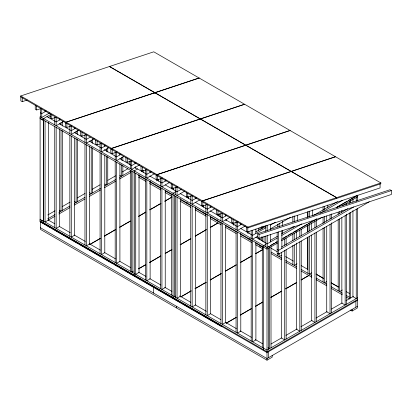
<?xml version="1.0" encoding="UTF-8"?>
<svg xmlns="http://www.w3.org/2000/svg" width="412" height="412" viewBox="0 0 412 412"><rect width="100%" height="100%" fill="white"/><g stroke="black" fill="none" stroke-linecap="round" stroke-linejoin="round"><path stroke-width="0.62" d="M20.739 95.965L66.075 122.137L154.757 92.7L109.422 66.528L20.739 95.965L20.6 96.81L247.73 227.944L380.755 183.793L380.894 182.943L335.564 156.776L291.336 171.454L336.671 197.626L380.894 182.943M65.93 122.982L66.075 122.137M66.049 123.054L66.193 122.204L154.871 92.772L200.206 118.944L111.523 148.377L66.193 122.204M111.379 149.226L111.523 148.377M111.498 149.293L111.642 148.444L200.325 119.011L245.655 145.184L156.972 174.616L111.642 148.444M154.732 93.514L154.871 92.664L199.094 77.986L153.764 51.814L109.54 66.492L154.871 92.664M156.833 175.466L156.972 174.616M156.951 175.533L157.09 174.683L245.773 145.251L291.104 171.423L202.421 200.855L157.09 174.683M202.282 201.705L202.421 200.855M202.4 201.772L202.539 200.927L291.222 171.49L336.553 197.662L336.413 198.512M336.553 197.662L247.87 227.094L247.73 231.848L380.065 187.923L380.065 184.02M336.527 198.471L336.671 197.626M46.211 111.06L41.756 113.63L40.34 112.811M40.34 108.361L40.34 116.627L41.756 117.446L49.543 112.95M43.291 118.744L43.291 120.376L39.985 118.471L39.985 116.833L43.291 118.744L50.521 114.567M48.297 117.487L50.521 116.205M60.61 119.377L56.161 121.947L46.953 116.627M63.948 121.267L56.161 125.763L56.161 117.497M75.72 128.101L71.271 130.671L59.189 123.693M79.058 129.991L71.271 134.487L71.271 125.583M90.274 137.145L86.381 139.395L74.206 132.365M94.168 138.715L86.381 143.211L86.381 134.307M105.941 145.549L101.491 148.119L89.224 141.033M108.722 147.759L101.491 151.935L101.491 143.031M121.051 154.273L116.601 156.843L104.241 149.705M123.832 156.483L116.601 160.659L116.601 151.755M136.166 162.998L131.711 165.567L119.815 158.697M47.771 214.982L55.007 210.81M62.238 206.633L70.025 202.138M77.255 197.961L85.042 193.465M92.273 189.293L100.059 184.797M107.846 180.302L115.633 175.806M122.307 171.953L127.869 168.74M139.498 164.888L131.711 169.383L131.711 161.113M47.741 218.818L54.971 214.642M58.864 212.396L69.989 205.974M74.438 203.404L85.006 197.302M89.461 194.732L100.585 188.31M104.478 186.064L115.602 179.637M119.495 177.392L130.619 170.97M54.971 216.279L45.062 222.001L45.062 120.989M58.864 214.029L69.989 207.607M74.438 205.037L85.006 198.939M89.461 196.37L100.585 189.947M104.478 187.697L115.602 181.275M119.495 179.029L130.619 172.607M137.613 168.972L134.312 170.882L134.312 275.159M151.276 171.722L146.821 174.291L134.832 167.365M154.608 173.612L146.821 178.108L146.821 169.837M166.386 180.446L161.931 183.01L149.783 176.001M169.723 182.336L161.931 186.832L161.931 177.927M175.785 191.647L173.03 193.238L173.03 297.516M181.496 189.165L177.047 191.734L165.274 184.942M89.651 244.512L100.219 238.409M104.669 235.844L115.793 229.417M119.686 227.172L130.254 221.069M138.597 216.254L145.827 212.077M149.721 209.832L160.845 203.41M164.738 201.159L171.969 196.988M89.77 244.579L100.337 238.481M104.231 236.231L115.355 229.808M119.804 227.239L130.372 221.136M138.715 216.321L145.39 212.468M149.839 209.899L160.963 203.477M164.857 201.226L172.087 197.054M184.833 191.06L177.047 195.556L177.047 186.651M196.606 197.889L192.157 200.459L180.229 193.578M199.387 200.103L192.157 204.28L192.157 195.376M211.717 206.613L207.267 209.183L195.247 202.246M214.498 208.827L207.267 213.004L207.267 204.733M226.827 215.337L222.377 217.907L220.961 217.093M133.364 271.07L131.711 272.028L131.711 171.016M138.437 268.825L145.668 264.653M149.561 262.403L160.685 255.981M165.135 253.411L171.809 249.559M180.152 244.743L190.72 238.641M195.17 236.071L206.294 229.649M210.187 227.398L217.979 222.902M138.556 268.892L145.786 264.72M149.68 262.47L160.804 256.048M165.253 253.478L171.928 249.626M180.271 244.81L190.838 238.708M195.288 236.138L206.412 229.716M210.305 227.47L218.092 222.974M230.164 217.232L222.377 221.728L222.377 213.457M241.381 224.386L237.487 226.631L225.838 219.91M245.274 225.956L237.487 230.452L237.487 221.548M255.631 231.971L266.204 225.869M265.951 227.645L252.597 235.355L240.855 228.578M270.401 225.076L275.407 222.186M248.936 239.243L250.038 238.61M257.603 236.282L252.597 239.176L252.597 230.272M270.396 228.897L290.419 217.335M270.272 240.423L277.503 236.246M281.396 233.995L294.75 226.286M313.666 215.368L337.593 201.556M175.548 296.063L174.446 296.702L174.446 195.69M265.92 244.295L263.695 245.583L263.695 349.86M277.25 238.028L267.233 243.806L255.878 237.25M281.7 235.458L301.728 223.891M320.093 213.292L342.346 200.443M180.549 296.995L191.117 290.893M195.01 288.642L206.134 282.22M210.583 279.65L221.151 273.553M225.601 270.983L236.174 264.88M240.623 262.31L251.747 255.888M255.641 253.643L262.871 249.466M181.223 296.738L191.235 290.96M195.128 288.714L206.252 282.287M210.146 280.042L221.27 273.619M225.719 271.05L236.287 264.947M240.181 262.702L251.31 256.279M255.759 253.71L262.434 249.857M267.558 247.169L269.227 246.206M270.339 245.562L274.232 243.312M275.345 242.673L277.013 241.71M283.132 238.177L287.025 235.927M288.137 235.288L292.031 233.037M293.143 232.394L307.048 224.37M308.161 223.726L312.054 221.476M313.166 220.837L314.279 220.193M315.391 219.55L316.504 218.906M337.083 207.025L347.095 201.247M348.207 200.603L354.881 196.751M355.994 196.107L357.106 195.468M357.662 208.359L357.662 299.426L267.002 351.771L43.646 222.82L43.646 118.538L267.233 247.627L277.245 241.844M281.7 239.274L316.74 219.045M336.207 207.808L357.899 195.283M277.57 243.023L267.002 249.126L43.646 120.175M281.463 240.773L322.066 217.335M342.089 205.773L357.662 196.782M281.602 246.963L347.81 208.74M353.676 206.989L278.569 250.352L277.152 249.533M277.152 232.368L277.152 253.349L278.569 254.168L369.234 201.823M281.36 255.419L279.161 256.691L279.161 253.473M297.026 263.824L294.271 265.416L294.271 244.826M311.585 272.868L309.381 274.14L309.381 236.179M225.997 323.235L236.009 317.451M240.459 314.881L251.588 308.459M255.481 306.214L262.712 302.037M271.055 297.222L281.623 291.119M285.516 288.874L296.64 282.452M301.09 279.882L308.876 275.386M226.343 323.173L236.328 317.405M240.211 315.165L251.305 308.758M255.744 306.198L262.403 302.351M270.725 297.546L281.818 291.14M285.701 288.9L296.8 282.493M301.234 279.933L309.005 275.448M326.695 281.592L324.491 282.864L324.491 227.532M342.357 289.997L339.601 291.588L339.601 218.885M270.926 344.051L281.494 337.948M285.943 335.378L297.067 328.956M300.961 326.711L312.085 320.289M315.978 318.038L327.102 311.616M331.552 309.046L342.12 302.949M346.013 300.698L353.455 296.403M357.662 297.788L267.002 350.133L43.646 221.182M357.307 306.41L267.002 358.553L40.34 227.692M40.34 221.692L40.34 229.324L267.002 360.186L272.193 357.189L272.193 355.551M350.442 310.082L352.116 311.045L357.307 308.047L357.307 300.415M20.837 96.949L20.837 100.852L22.253 101.666L27.13 100.049M35.236 105.266L35.236 109.165L36.653 109.983L40.922 108.567M50.346 113.99L50.346 117.889L51.768 118.707L56.032 117.291M65.462 122.709L65.462 126.613L66.878 127.432L71.755 125.815M80.572 131.433L80.572 135.337L81.988 136.156L86.865 134.539M95.682 140.157L95.682 144.061L97.098 144.88L101.975 143.263M110.792 148.881L110.792 152.785L112.208 153.604L117.085 151.987M125.902 157.605L125.902 161.509L127.318 162.328L131.588 160.912M141.012 166.33L141.012 170.233L142.428 171.052L146.698 169.636M156.122 175.054L156.122 178.957L157.538 179.776L162.421 178.154M171.232 183.778L171.232 187.681L172.649 188.5L177.531 186.878M186.342 192.502L186.342 196.406L187.759 197.224L192.641 195.602M201.453 201.226L201.453 205.13L202.869 205.948L207.138 204.532M216.568 209.95L216.568 213.854L217.984 214.673L222.253 213.256M231.678 218.674L231.678 222.578L233.094 223.397L237.971 221.774M257.649 233.671L389.984 189.747L391.4 190.565L391.4 194.469L259.066 238.388L257.649 237.575L257.649 233.671L259.066 234.49L391.4 190.565M202.539 200.927L247.87 227.094M247.73 231.848L246.314 231.029L246.314 227.125M210.264 210.918L220.832 217.016M315.968 273.99L323.214 278.172M331.578 283.003L338.262 286.86M271.127 248.235L277.245 251.768M285.588 256.588L293.375 261.084M301.162 265.58L307.836 269.433M316.179 274.248L323.41 278.424M331.197 282.92L338.427 287.092M346.214 291.588L349.556 293.519M138.437 175.445L145.668 179.622M149.561 181.867L160.685 188.294M165.135 190.859L171.809 194.716M180.152 199.532L190.72 205.634M195.17 208.204L206.294 214.626M210.187 216.872L221.316 223.294M225.74 225.848L236.251 231.92M240.675 234.474L251.737 240.86M255.61 243.095L262.815 247.257M271.158 252.072L281.726 258.175M285.619 260.42L296.743 266.842M301.193 269.412L311.76 275.515M316.21 278.085L326.783 284.187M331.233 286.757L342.357 293.179M346.25 295.425L350.7 297.994L350.7 212.427M138.437 177.083L145.668 181.259M149.561 183.505L160.685 189.927M165.135 192.497L171.809 196.349M180.152 201.169L190.72 207.267M195.17 209.837L206.294 216.259M210.187 218.509L221.316 224.931M225.74 227.486L236.251 233.553M240.675 236.107L251.737 242.498M255.61 244.733L262.815 248.889M271.158 253.71L281.726 259.812M285.619 262.058L296.743 268.48M301.193 271.05L311.76 277.152M316.21 279.722L326.783 285.82M331.233 288.39L342.357 294.812M346.25 297.062L349.587 298.988M119.789 175.311L121.442 176.269L121.442 164.687M104.679 184.035L106.332 184.993L106.332 156.04M89.569 192.759L91.222 193.717L91.222 147.393M74.459 201.483L76.112 202.441L76.112 138.746M59.349 210.208L61.002 211.165L61.002 130.099M48.065 219.915L54.739 223.768M59.189 226.337L70.313 232.759M74.206 235.01L85.33 241.432M89.224 243.677L100.348 250.105M104.241 252.35L115.365 258.772M119.815 261.342L130.383 267.445M138.72 272.255L145.915 276.406M149.783 278.646L160.85 285.032M164.718 287.267L171.912 291.418M179.673 295.898L190.797 302.32M195.247 304.89L206.371 311.312M210.264 313.563L220.832 319.666M225.282 322.23L236.406 328.652M240.299 330.903L251.423 337.325M255.322 339.576L262.552 343.747M267.944 347.682L269.597 348.634L269.597 247.627M41.452 222.336L43.121 223.299M44.228 223.937L45.341 224.581M46.453 225.22L50.341 227.465M52.005 228.428L53.117 229.072M54.23 229.711L78.115 243.502M79.228 244.146L83.116 246.391M84.228 247.03L85.897 247.993M87.004 248.637L88.117 249.275M89.229 249.919L90.892 250.882M92.005 251.521L93.117 252.165M94.23 252.803L100.894 256.655M102.006 257.294L113.115 263.711M114.227 264.349L118.115 266.595M119.228 267.239L123.116 269.484M124.228 270.123L125.892 271.086M127.004 271.729L128.117 272.368M129.229 273.012L130.892 273.975M132.005 274.613L133.117 275.257M134.224 275.896L135.893 276.859M137.005 277.503L140.894 279.748M142.006 280.387L148.67 284.239M149.783 284.877L153.671 287.123L153.671 293.123M154.227 287.442L160.891 291.294M162.004 291.933L165.892 294.178M167.004 294.822L170.892 297.067M172.005 297.706L173.668 298.669M174.781 299.313L175.893 299.951M177 300.595L178.669 301.558M179.781 302.197L180.894 302.841M182.001 303.479L188.67 307.331M189.778 307.97L200.891 314.387M202.004 315.026L205.892 317.271M206.999 317.915L210.893 320.16M212 320.799L213.668 321.762M214.781 322.405L215.888 323.044M217 323.688L218.669 324.651M219.781 325.289L267.002 352.554L357.425 300.348L357.425 299.56M357.662 195.144L357.662 200.639M356.246 197.6L356.246 201.458M356.246 209.178L356.246 298.607L352.94 296.702L352.94 210.486M355.891 301.234L355.891 307.228M352.94 198.908L352.94 202.122M352.116 309.412L352.116 311.045M350.7 200.201L350.7 202.776M349.283 201.314L349.283 203.245M349.283 212.896L349.283 297.176M346.564 203.188L346.564 204.476M346.564 214.127L346.564 304.195M345.148 215.584L345.148 305.014L341.847 303.108L341.847 217.536M341.847 210.46L341.847 212.391M339.601 211.809L339.601 213.74M338.185 212.278L338.185 214.209M338.185 219.354L338.185 290.769M331.454 213.843L331.454 218.345M331.454 222.851L331.454 312.919M330.038 214.657L330.038 219.163M330.038 224.308L330.038 313.738L326.731 311.832L326.731 226.26M327.798 205.037L327.798 207.612M326.731 215.965L326.731 221.115M324.491 206.304L324.491 209.517M324.491 216.599L324.491 222.387M323.075 206.773L323.075 210.63M323.075 217.067L323.075 223.5M323.075 228.001L323.075 282.045M316.344 220.636L316.344 227.069M316.344 232.213L316.344 321.643M314.928 221.455L314.928 227.888M314.928 233.032L314.928 322.462L311.621 320.551L311.621 234.984M312.687 209.826L312.687 215.615M311.621 223.407L311.621 229.839M309.381 211.088L309.381 216.882M309.381 224.602L309.381 231.034M307.965 211.557L307.965 217.351M307.965 225.07L307.965 232.147M307.965 237.291L307.965 273.321M307.609 212.072L307.609 217.206M307.609 225.544L307.609 231.956M307.609 237.091L307.609 269.165M301.234 229.36L301.234 235.793M301.234 240.938L301.234 330.367M299.818 230.179L299.818 236.612M299.818 241.756L299.818 331.186L296.511 329.276L296.511 243.065M297.577 215.255L297.577 220.399M296.511 231.487L296.511 238.563M294.271 215.878L294.271 221.666M294.271 233.249L294.271 239.681M292.855 216.346L292.855 222.135M292.855 226.641L292.855 227.924M292.855 233.717L292.855 240.793M292.855 245.294L292.855 264.597M286.124 238.085L286.124 245.161M286.124 249.662L286.124 339.091M284.707 238.903L284.707 245.336M284.707 250.481L284.707 339.91L281.401 338L281.401 252.432M282.462 221.326L282.462 225.833M282.462 230.334L282.462 233.553M281.875 230.818L281.875 248.441M279.161 223.237L279.161 227.094M278.569 231.915L278.569 254.168M277.745 224.349L277.745 226.924M277.745 253.298L277.745 255.873M271.014 246.809L271.014 347.816M270.54 224.277L270.54 229.942M270.54 234.346L270.54 241.901M268.418 248.307L268.418 349.314M268.418 351.735L268.418 357.734M267.233 225.374L267.233 230.457M267.233 235.546L267.233 247.627M267.002 247.488L267.002 360.186M265.817 225.828L265.817 231.549M265.817 235.999L265.817 246.809M264.051 226.095L264.051 227.378M264.051 236.385L264.051 242.179M262.629 226.564L262.629 228.49M262.629 236.854L262.629 241.36M262.629 245.861L262.629 247.148M262.279 246.397L262.279 347.409M261.45 226.523L261.45 229.098M261.45 236.818L261.45 240.68M260.034 227.635L260.034 229.566M260.034 237.93L260.034 239.861M260.034 245.65L260.034 247.288M259.066 234.49L259.066 238.388M258.618 228.104L258.618 230.679M258.618 237.755L258.618 239.042M255.904 229.041L255.904 233.45M255.904 242.761L255.904 339.91L252.597 341.821L252.597 240.809M251.181 230.725L251.181 238.357M251.181 239.99L251.181 341.002M248.936 231.523L248.936 233.455M247.519 231.348L247.519 233.28M240.793 223.464L240.793 224.725M240.793 233.393L240.793 331.186L237.487 333.097L237.487 232.085M236.071 222.001L236.071 229.633M236.071 231.266L236.071 332.278M233.825 222.799L233.825 225.374M233.094 219.493L233.094 223.397M232.409 222.624L232.409 223.912M226.034 219.632L226.034 220.92M225.683 214.74L225.683 216.001M225.683 225.312L225.683 322.462L222.377 324.373L222.377 223.361M221.903 325.732L221.903 326.515M220.961 213.91L220.961 220.909M220.961 222.542L220.961 323.554M219.895 213.468L219.895 216.686M218.715 214.075L218.715 216.006M217.984 210.769L217.984 214.673M217.299 213.9L217.299 215.188M217.299 219.689L217.299 220.976M210.573 206.015L210.573 207.277M210.573 215.945L210.573 313.738L207.267 315.649L207.267 214.637M205.851 204.553L205.851 212.185M205.851 213.818L205.851 314.83M203.605 205.351L203.605 207.282M203.605 211.783L203.605 213.071M202.869 202.045L202.869 205.948M202.189 205.176L202.189 206.463M195.458 197.291L195.458 198.553M195.458 207.221L195.458 305.014L192.157 306.925L192.157 205.912M190.741 195.829L190.741 203.461M190.741 205.094L190.741 306.106M188.495 196.627L188.495 198.558M187.759 193.321L187.759 197.224M187.079 196.452L187.079 197.739M187.079 202.24L187.079 203.528M180.348 198.496L180.348 296.29L177.047 298.2L177.047 197.188M176.336 306.209L176.336 307.841M175.625 187.105L175.625 194.737M175.625 196.37L175.625 297.382M173.385 187.903L173.385 189.834M172.649 184.597L172.649 188.5M171.969 187.728L171.969 189.015M171.613 194.052L171.613 295.064M165.238 179.843L165.238 181.105M165.238 190.416L165.238 287.566L161.931 289.476L161.931 188.464M160.515 178.381L160.515 186.013M160.515 187.645L160.515 288.658M158.275 179.179L158.275 181.11M157.538 175.873L157.538 179.776M156.859 179.004L156.859 180.935M150.128 171.124L150.128 172.381M150.128 181.048L150.128 278.842L146.821 280.752L146.821 179.74M145.405 169.656L145.405 177.289M145.405 178.921L145.405 279.933M143.165 170.455L143.165 172.386M142.428 167.148L142.428 171.052M141.749 170.28L141.749 171.567M139.029 174.642L139.029 272.435L135.728 274.346L135.728 173.334M135.373 166.644L135.373 168.575M135.018 162.4L135.018 163.657M132.891 171.701L132.891 272.708M130.295 161.571L130.295 168.565M130.295 170.197L130.295 271.209M129.234 161.519L129.234 164.733M127.318 158.424L127.318 162.328M122.858 156.792L122.858 160.649M122.858 165.155L122.858 175.45M121.442 157.611L121.442 160.18M119.907 153.676L119.907 154.933M119.907 163.6L119.907 261.393L116.601 263.304L116.601 162.292M115.185 152.208L115.185 159.841M115.185 161.473L115.185 262.485M112.208 149.7L112.208 153.604M107.748 147.501L107.748 152.002M107.748 156.508L107.748 184.174M106.332 148.964L106.332 151.534M104.797 144.952L104.797 146.208M104.797 154.876L104.797 252.669L101.491 254.58L101.491 153.568M100.075 143.484L100.075 151.116M100.075 152.749L100.075 253.761M97.098 140.976L97.098 144.88M92.638 138.854L92.638 143.355M92.638 147.862L92.638 192.898M91.222 140.317L91.222 142.243M89.687 146.152L89.687 243.945L86.381 245.856L86.381 144.844M84.965 134.76L84.965 142.392M84.965 144.03L84.965 245.037M81.988 132.252L81.988 136.156M77.528 130.207L77.528 134.709M77.528 139.215L77.528 201.623M76.112 131.026L76.112 133.596M74.577 127.504L74.577 128.76M74.577 138.072L74.577 235.221L71.271 237.132L71.271 136.12M69.855 126.036L69.855 133.668M69.855 135.306L69.855 236.313M66.878 123.528L66.878 127.432M62.418 121.561L62.418 126.062M62.418 130.568L62.418 210.347M61.002 122.379L61.002 124.949M59.467 118.78L59.467 120.036M59.467 128.704L59.467 226.497L56.161 228.408L56.161 127.396M54.745 117.312L54.745 124.944M54.745 126.582L54.745 227.589M51.768 114.804L51.768 118.707M48.369 122.297L48.369 220.09M45.062 110.462L45.062 111.719M41.756 108.547L41.756 117.446M36.653 106.08L36.653 109.983M22.253 97.768L22.253 101.666M199.212 78.053L154.989 92.731L200.32 118.903L244.548 104.226L199.212 78.053M244.666 104.293L200.438 118.97L245.768 145.142L289.997 130.465L244.666 104.293M290.115 130.532L245.887 145.215L291.222 171.387L335.445 156.704L290.115 130.532M43.409 120.309L40.103 118.399L40.103 219.411L43.409 221.316L43.409 120.309M43.291 221.388L39.985 219.478L39.985 221.115L43.291 223.021L43.291 221.388M85.202 247.082L40.103 221.043L40.103 221.831L85.202 247.864L85.202 247.082M130.65 273.321L85.32 247.148L85.32 247.931L130.65 274.104L130.65 273.321M176.099 299.56L130.769 273.388L130.769 274.176L176.099 300.348L176.099 299.56M221.548 325.804L176.218 299.632L176.218 300.415L221.548 326.587L221.548 325.804"/></g></svg>
